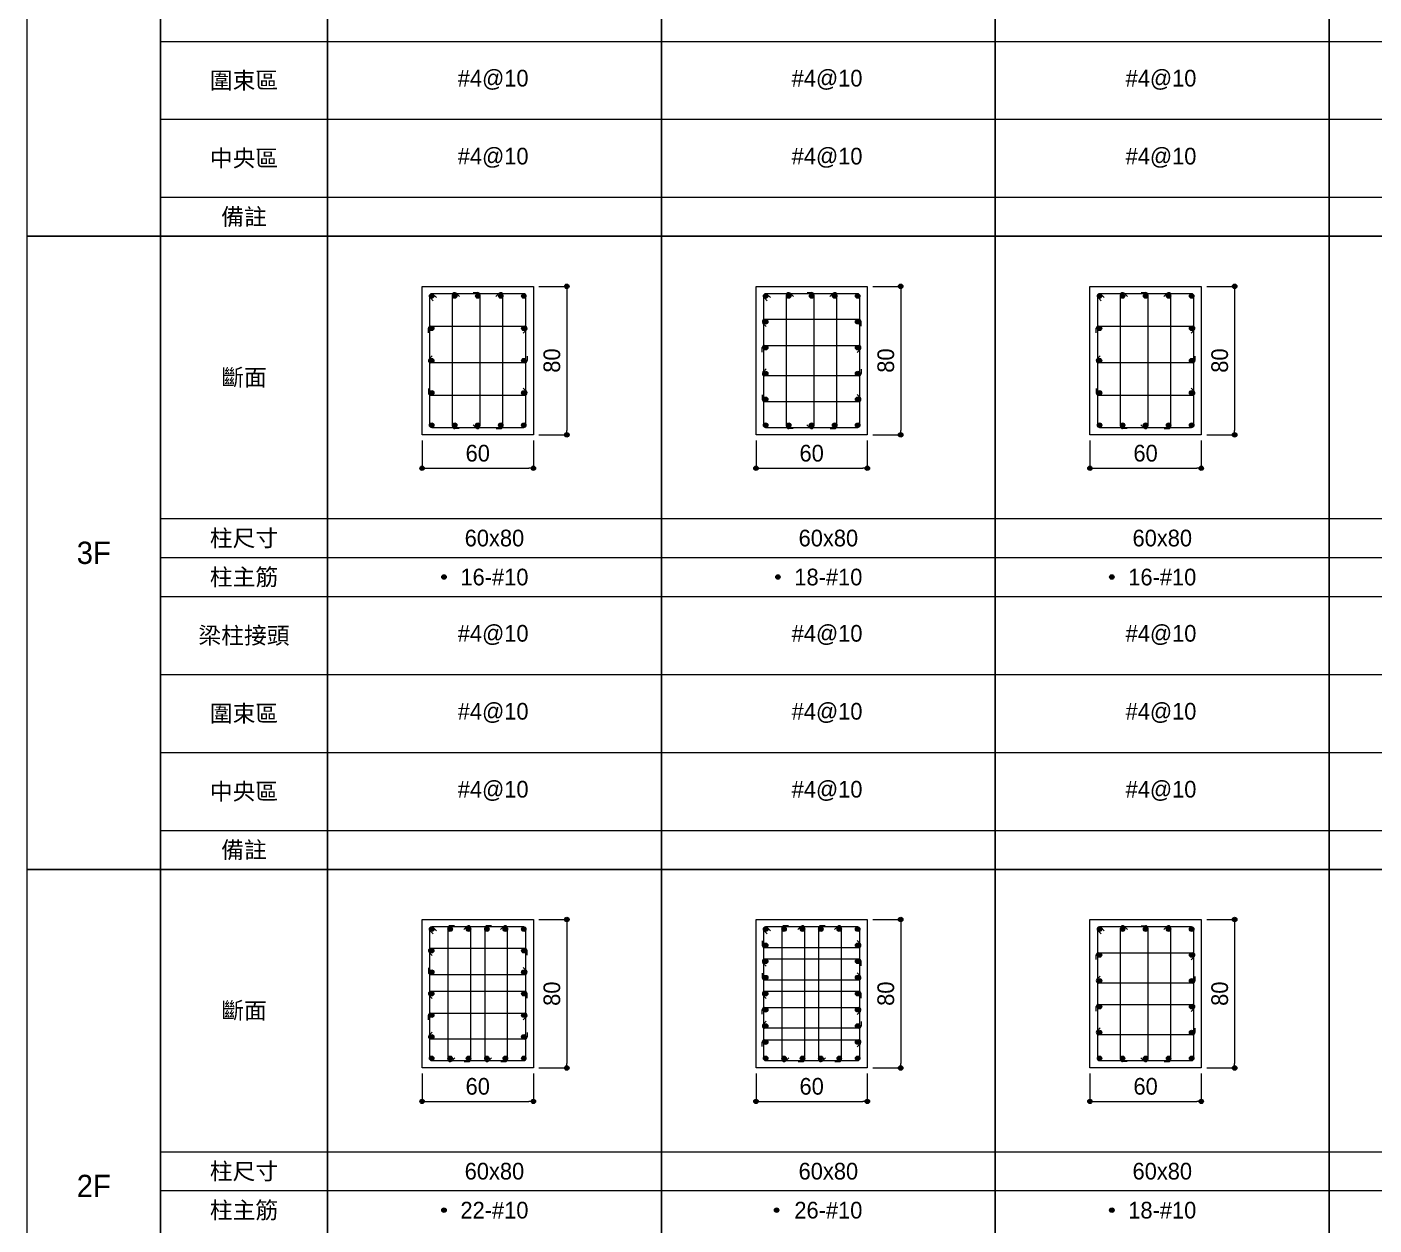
# Model space of a CAD drawing. Header units: millimetres. Extents: x 0 to 4841, y 0 to 7079.
# Drawn here: x 0 to 2421, y 2772 to 4924 of the extents above; entities that cross this region are included whole.
import ezdxf
from ezdxf.enums import TextEntityAlignment as Align

# ---------------------------------------------------------------- set-up
doc = ezdxf.new("R2010")
doc.units = ezdxf.units.MM
for name, color, linetype, lineweight in [('26', 1, 'Continuous', 15), ('27', 3, 'Continuous', 15), ('DIM', 7, 'Continuous', 15), ('FL', 4, 'Continuous', 0), ('MAIN', 2, 'Continuous', 15), ('MAINBAR', 2, 'Continuous', 0), ('SECTTXT', 2, 'Continuous', 0), ('STIRRUP', 2, 'Continuous', 15), ('TEXT', 2, 'Continuous', 0), ('TIES', 3, 'Continuous', 0)]:
    doc.layers.add(name, color=color, linetype=linetype, lineweight=lineweight)
doc.styles.add('斷面標註30', font='', dxfattribs={"height": 30})
doc.styles.add('樓層符號', font='', dxfattribs={"height": 40})
doc.styles.add('項目欄', font='', dxfattribs={"height": 30})
doc.styles.get('斷面標註30').set_extended_font_data('新細明體')
doc.styles.get('樓層符號').set_extended_font_data('新細明體')
doc.styles.get('項目欄').set_extended_font_data('新細明體')

# ---------------------------------------------------------------- blocks, each defined once
blk = doc.blocks.new('VDDIM_CIRCLE')
h = blk.add_hatch(color=256)
edge = h.paths.add_edge_path()
edge.add_arc((0, 0), 0.5, 0, 180)
edge.add_arc((0, 0), 0.5, 180, 360)
h = blk.add_hatch(color=256)
edge = h.paths.add_edge_path()
edge.add_arc((0, 0), 0.5, 0, 180)
edge.add_arc((0, 0), 0.5, 180, 360)
blk.add_line((-0.5, 0), (-1, 0))
blk.add_line((-0.5, 0), (-1, 0))
blk.add_circle((0, 0), 0.5)
blk.add_circle((0, 0), 0.5)

msp = doc.modelspace()

# ---------------------------------------------------------------- hatches: boundary and pattern name
at = {"layer": 'MAIN'}
h = msp.add_hatch(color=256, dxfattribs=at)
edge = h.paths.add_edge_path()
edge.add_arc((727.3, 4440.7), 4, 0, 180)
edge.add_arc((727.3, 4440.7), 4, 180, 360)
h = msp.add_hatch(color=256, dxfattribs=at)
edge = h.paths.add_edge_path()
edge.add_arc((768.7, 4440.7), 4, 0, 180)
edge.add_arc((768.7, 4440.7), 4, 180, 360)
h = msp.add_hatch(color=256, dxfattribs=at)
edge = h.paths.add_edge_path()
edge.add_arc((810, 4440.7), 4, 0, 180)
edge.add_arc((810, 4440.7), 4, 180, 360)
h = msp.add_hatch(color=256, dxfattribs=at)
edge = h.paths.add_edge_path()
edge.add_arc((851.3, 4440.7), 4, 0, 180)
edge.add_arc((851.3, 4440.7), 4, 180, 360)
h = msp.add_hatch(color=256, dxfattribs=at)
edge = h.paths.add_edge_path()
edge.add_arc((892.7, 4440.7), 4, 0, 180)
edge.add_arc((892.7, 4440.7), 4, 180, 360)
h = msp.add_hatch(color=256, dxfattribs=at)
edge = h.paths.add_edge_path()
edge.add_arc((1327.3, 4440.7), 4, 0, 180)
edge.add_arc((1327.3, 4440.7), 4, 180, 360)
h = msp.add_hatch(color=256, dxfattribs=at)
edge = h.paths.add_edge_path()
edge.add_arc((1368.7, 4440.7), 4, 0, 180)
edge.add_arc((1368.7, 4440.7), 4, 180, 360)
h = msp.add_hatch(color=256, dxfattribs=at)
edge = h.paths.add_edge_path()
edge.add_arc((1410, 4440.7), 4, 0, 180)
edge.add_arc((1410, 4440.7), 4, 180, 360)
h = msp.add_hatch(color=256, dxfattribs=at)
edge = h.paths.add_edge_path()
edge.add_arc((1451.3, 4440.7), 4, 0, 180)
edge.add_arc((1451.3, 4440.7), 4, 180, 360)
h = msp.add_hatch(color=256, dxfattribs=at)
edge = h.paths.add_edge_path()
edge.add_arc((1492.7, 4440.7), 4, 0, 180)
edge.add_arc((1492.7, 4440.7), 4, 180, 360)
h = msp.add_hatch(color=256, dxfattribs=at)
edge = h.paths.add_edge_path()
edge.add_arc((1927.3, 4440.7), 4, 0, 180)
edge.add_arc((1927.3, 4440.7), 4, 180, 360)
h = msp.add_hatch(color=256, dxfattribs=at)
edge = h.paths.add_edge_path()
edge.add_arc((1968.7, 4440.7), 4, 0, 180)
edge.add_arc((1968.7, 4440.7), 4, 180, 360)
h = msp.add_hatch(color=256, dxfattribs=at)
edge = h.paths.add_edge_path()
edge.add_arc((2010, 4440.7), 4, 0, 180)
edge.add_arc((2010, 4440.7), 4, 180, 360)
h = msp.add_hatch(color=256, dxfattribs=at)
edge = h.paths.add_edge_path()
edge.add_arc((2051.3, 4440.7), 4, 0, 180)
edge.add_arc((2051.3, 4440.7), 4, 180, 360)
h = msp.add_hatch(color=256, dxfattribs=at)
edge = h.paths.add_edge_path()
edge.add_arc((2092.7, 4440.7), 4, 0, 180)
edge.add_arc((2092.7, 4440.7), 4, 180, 360)
h = msp.add_hatch(color=256, dxfattribs=at)
edge = h.paths.add_edge_path()
edge.add_arc((727.3, 4382.7), 4, 0, 180)
edge.add_arc((727.3, 4382.7), 4, 180, 360)
h = msp.add_hatch(color=256, dxfattribs=at)
edge = h.paths.add_edge_path()
edge.add_arc((892.7, 4382.7), 4, 0, 180)
edge.add_arc((892.7, 4382.7), 4, 180, 360)
h = msp.add_hatch(color=256, dxfattribs=at)
edge = h.paths.add_edge_path()
edge.add_arc((1327.3, 4394.3), 4, 0, 180)
edge.add_arc((1327.3, 4394.3), 4, 180, 360)
h = msp.add_hatch(color=256, dxfattribs=at)
edge = h.paths.add_edge_path()
edge.add_arc((1492.7, 4394.3), 4, 0, 180)
edge.add_arc((1492.7, 4394.3), 4, 180, 360)
h = msp.add_hatch(color=256, dxfattribs=at)
edge = h.paths.add_edge_path()
edge.add_arc((1927.3, 4382.7), 4, 0, 180)
edge.add_arc((1927.3, 4382.7), 4, 180, 360)
h = msp.add_hatch(color=256, dxfattribs=at)
edge = h.paths.add_edge_path()
edge.add_arc((2092.7, 4382.7), 4, 0, 180)
edge.add_arc((2092.7, 4382.7), 4, 180, 360)
h = msp.add_hatch(color=256, dxfattribs=at)
edge = h.paths.add_edge_path()
edge.add_arc((1327.3, 4347.9), 4, 0, 180)
edge.add_arc((1327.3, 4347.9), 4, 180, 360)
h = msp.add_hatch(color=256, dxfattribs=at)
edge = h.paths.add_edge_path()
edge.add_arc((1492.7, 4347.9), 4, 0, 180)
edge.add_arc((1492.7, 4347.9), 4, 180, 360)
h = msp.add_hatch(color=256, dxfattribs=at)
edge = h.paths.add_edge_path()
edge.add_arc((727.3, 4324.7), 4, 0, 180)
edge.add_arc((727.3, 4324.7), 4, 180, 360)
h = msp.add_hatch(color=256, dxfattribs=at)
edge = h.paths.add_edge_path()
edge.add_arc((892.7, 4324.7), 4, 0, 180)
edge.add_arc((892.7, 4324.7), 4, 180, 360)
h = msp.add_hatch(color=256, dxfattribs=at)
edge = h.paths.add_edge_path()
edge.add_arc((1927.3, 4324.7), 4, 0, 180)
edge.add_arc((1927.3, 4324.7), 4, 180, 360)
h = msp.add_hatch(color=256, dxfattribs=at)
edge = h.paths.add_edge_path()
edge.add_arc((2092.7, 4324.7), 4, 0, 180)
edge.add_arc((2092.7, 4324.7), 4, 180, 360)
h = msp.add_hatch(color=256, dxfattribs=at)
edge = h.paths.add_edge_path()
edge.add_arc((1327.3, 4301.5), 4, 0, 180)
edge.add_arc((1327.3, 4301.5), 4, 180, 360)
h = msp.add_hatch(color=256, dxfattribs=at)
edge = h.paths.add_edge_path()
edge.add_arc((1492.7, 4301.5), 4, 0, 180)
edge.add_arc((1492.7, 4301.5), 4, 180, 360)
h = msp.add_hatch(color=256, dxfattribs=at)
edge = h.paths.add_edge_path()
edge.add_arc((727.3, 4266.7), 4, 0, 180)
edge.add_arc((727.3, 4266.7), 4, 180, 360)
h = msp.add_hatch(color=256, dxfattribs=at)
edge = h.paths.add_edge_path()
edge.add_arc((892.7, 4266.7), 4, 0, 180)
edge.add_arc((892.7, 4266.7), 4, 180, 360)
h = msp.add_hatch(color=256, dxfattribs=at)
edge = h.paths.add_edge_path()
edge.add_arc((1927.3, 4266.7), 4, 0, 180)
edge.add_arc((1927.3, 4266.7), 4, 180, 360)
h = msp.add_hatch(color=256, dxfattribs=at)
edge = h.paths.add_edge_path()
edge.add_arc((2092.7, 4266.7), 4, 0, 180)
edge.add_arc((2092.7, 4266.7), 4, 180, 360)
h = msp.add_hatch(color=256, dxfattribs=at)
edge = h.paths.add_edge_path()
edge.add_arc((1327.3, 4255.1), 4, 0, 180)
edge.add_arc((1327.3, 4255.1), 4, 180, 360)
h = msp.add_hatch(color=256, dxfattribs=at)
edge = h.paths.add_edge_path()
edge.add_arc((1492.7, 4255.1), 4, 0, 180)
edge.add_arc((1492.7, 4255.1), 4, 180, 360)
h = msp.add_hatch(color=256, dxfattribs=at)
edge = h.paths.add_edge_path()
edge.add_arc((727.3, 4208.7), 4, 0, 180)
edge.add_arc((727.3, 4208.7), 4, 180, 360)
h = msp.add_hatch(color=256, dxfattribs=at)
edge = h.paths.add_edge_path()
edge.add_arc((768.7, 4208.7), 4, 0, 180)
edge.add_arc((768.7, 4208.7), 4, 180, 360)
h = msp.add_hatch(color=256, dxfattribs=at)
edge = h.paths.add_edge_path()
edge.add_arc((810, 4208.7), 4, 0, 180)
edge.add_arc((810, 4208.7), 4, 180, 360)
h = msp.add_hatch(color=256, dxfattribs=at)
edge = h.paths.add_edge_path()
edge.add_arc((851.3, 4208.7), 4, 0, 180)
edge.add_arc((851.3, 4208.7), 4, 180, 360)
h = msp.add_hatch(color=256, dxfattribs=at)
edge = h.paths.add_edge_path()
edge.add_arc((892.7, 4208.7), 4, 0, 180)
edge.add_arc((892.7, 4208.7), 4, 180, 360)
h = msp.add_hatch(color=256, dxfattribs=at)
edge = h.paths.add_edge_path()
edge.add_arc((1327.3, 4208.7), 4, 0, 180)
edge.add_arc((1327.3, 4208.7), 4, 180, 360)
h = msp.add_hatch(color=256, dxfattribs=at)
edge = h.paths.add_edge_path()
edge.add_arc((1327.3, 4208.7), 4, 0, 180)
edge.add_arc((1327.3, 4208.7), 4, 180, 360)
h = msp.add_hatch(color=256, dxfattribs=at)
edge = h.paths.add_edge_path()
edge.add_arc((1368.7, 4208.7), 4, 0, 180)
edge.add_arc((1368.7, 4208.7), 4, 180, 360)
h = msp.add_hatch(color=256, dxfattribs=at)
edge = h.paths.add_edge_path()
edge.add_arc((1368.7, 4208.7), 4, 0, 180)
edge.add_arc((1368.7, 4208.7), 4, 180, 360)
h = msp.add_hatch(color=256, dxfattribs=at)
edge = h.paths.add_edge_path()
edge.add_arc((1410, 4208.7), 4, 0, 180)
edge.add_arc((1410, 4208.7), 4, 180, 360)
h = msp.add_hatch(color=256, dxfattribs=at)
edge = h.paths.add_edge_path()
edge.add_arc((1410, 4208.7), 4, 0, 180)
edge.add_arc((1410, 4208.7), 4, 180, 360)
h = msp.add_hatch(color=256, dxfattribs=at)
edge = h.paths.add_edge_path()
edge.add_arc((1451.3, 4208.7), 4, 0, 180)
edge.add_arc((1451.3, 4208.7), 4, 180, 360)
h = msp.add_hatch(color=256, dxfattribs=at)
edge = h.paths.add_edge_path()
edge.add_arc((1451.3, 4208.7), 4, 0, 180)
edge.add_arc((1451.3, 4208.7), 4, 180, 360)
h = msp.add_hatch(color=256, dxfattribs=at)
edge = h.paths.add_edge_path()
edge.add_arc((1492.7, 4208.7), 4, 0, 180)
edge.add_arc((1492.7, 4208.7), 4, 180, 360)
h = msp.add_hatch(color=256, dxfattribs=at)
edge = h.paths.add_edge_path()
edge.add_arc((1492.7, 4208.7), 4, 0, 180)
edge.add_arc((1492.7, 4208.7), 4, 180, 360)
h = msp.add_hatch(color=256, dxfattribs=at)
edge = h.paths.add_edge_path()
edge.add_arc((1927.3, 4208.7), 4, 0, 180)
edge.add_arc((1927.3, 4208.7), 4, 180, 360)
h = msp.add_hatch(color=256, dxfattribs=at)
edge = h.paths.add_edge_path()
edge.add_arc((1968.7, 4208.7), 4, 0, 180)
edge.add_arc((1968.7, 4208.7), 4, 180, 360)
h = msp.add_hatch(color=256, dxfattribs=at)
edge = h.paths.add_edge_path()
edge.add_arc((2010, 4208.7), 4, 0, 180)
edge.add_arc((2010, 4208.7), 4, 180, 360)
h = msp.add_hatch(color=256, dxfattribs=at)
edge = h.paths.add_edge_path()
edge.add_arc((2051.3, 4208.7), 4, 0, 180)
edge.add_arc((2051.3, 4208.7), 4, 180, 360)
h = msp.add_hatch(color=256, dxfattribs=at)
edge = h.paths.add_edge_path()
edge.add_arc((2092.7, 4208.7), 4, 0, 180)
edge.add_arc((2092.7, 4208.7), 4, 180, 360)
h = msp.add_hatch(color=256, dxfattribs=at)
edge = h.paths.add_edge_path()
edge.add_arc((749.4, 3936), 4, 0, 180)
edge.add_arc((749.4, 3936), 4, 180, 360)
h = msp.add_hatch(color=256, dxfattribs=at)
edge = h.paths.add_edge_path()
edge.add_arc((1349.4, 3936), 4, 0, 180)
edge.add_arc((1349.4, 3936), 4, 180, 360)
h = msp.add_hatch(color=256, dxfattribs=at)
edge = h.paths.add_edge_path()
edge.add_arc((1949.4, 3936), 4, 0, 180)
edge.add_arc((1949.4, 3936), 4, 180, 360)
h = msp.add_hatch(color=256, dxfattribs=at)
edge = h.paths.add_edge_path()
edge.add_arc((727.3, 3303.7), 4, 0, 180)
edge.add_arc((727.3, 3303.7), 4, 180, 360)
h = msp.add_hatch(color=256, dxfattribs=at)
edge = h.paths.add_edge_path()
edge.add_arc((760.4, 3303.7), 4, 0, 180)
edge.add_arc((760.4, 3303.7), 4, 180, 360)
h = msp.add_hatch(color=256, dxfattribs=at)
edge = h.paths.add_edge_path()
edge.add_arc((793.5, 3303.7), 4, 0, 180)
edge.add_arc((793.5, 3303.7), 4, 180, 360)
h = msp.add_hatch(color=256, dxfattribs=at)
edge = h.paths.add_edge_path()
edge.add_arc((826.5, 3303.7), 4, 0, 180)
edge.add_arc((826.5, 3303.7), 4, 180, 360)
h = msp.add_hatch(color=256, dxfattribs=at)
edge = h.paths.add_edge_path()
edge.add_arc((859.6, 3303.7), 4, 0, 180)
edge.add_arc((859.6, 3303.7), 4, 180, 360)
h = msp.add_hatch(color=256, dxfattribs=at)
edge = h.paths.add_edge_path()
edge.add_arc((892.7, 3303.7), 4, 0, 180)
edge.add_arc((892.7, 3303.7), 4, 180, 360)
h = msp.add_hatch(color=256, dxfattribs=at)
edge = h.paths.add_edge_path()
edge.add_arc((1327.3, 3303.7), 4, 0, 180)
edge.add_arc((1327.3, 3303.7), 4, 180, 360)
h = msp.add_hatch(color=256, dxfattribs=at)
edge = h.paths.add_edge_path()
edge.add_arc((1360.4, 3303.7), 4, 0, 180)
edge.add_arc((1360.4, 3303.7), 4, 180, 360)
h = msp.add_hatch(color=256, dxfattribs=at)
edge = h.paths.add_edge_path()
edge.add_arc((1393.5, 3303.7), 4, 0, 180)
edge.add_arc((1393.5, 3303.7), 4, 180, 360)
h = msp.add_hatch(color=256, dxfattribs=at)
edge = h.paths.add_edge_path()
edge.add_arc((1426.5, 3303.7), 4, 0, 180)
edge.add_arc((1426.5, 3303.7), 4, 180, 360)
h = msp.add_hatch(color=256, dxfattribs=at)
edge = h.paths.add_edge_path()
edge.add_arc((1459.6, 3303.7), 4, 0, 180)
edge.add_arc((1459.6, 3303.7), 4, 180, 360)
h = msp.add_hatch(color=256, dxfattribs=at)
edge = h.paths.add_edge_path()
edge.add_arc((1492.7, 3303.7), 4, 0, 180)
edge.add_arc((1492.7, 3303.7), 4, 180, 360)
h = msp.add_hatch(color=256, dxfattribs=at)
edge = h.paths.add_edge_path()
edge.add_arc((1927.3, 3303.7), 4, 0, 180)
edge.add_arc((1927.3, 3303.7), 4, 180, 360)
h = msp.add_hatch(color=256, dxfattribs=at)
edge = h.paths.add_edge_path()
edge.add_arc((1968.7, 3303.7), 4, 0, 180)
edge.add_arc((1968.7, 3303.7), 4, 180, 360)
h = msp.add_hatch(color=256, dxfattribs=at)
edge = h.paths.add_edge_path()
edge.add_arc((2010, 3303.7), 4, 0, 180)
edge.add_arc((2010, 3303.7), 4, 180, 360)
h = msp.add_hatch(color=256, dxfattribs=at)
edge = h.paths.add_edge_path()
edge.add_arc((2051.3, 3303.7), 4, 0, 180)
edge.add_arc((2051.3, 3303.7), 4, 180, 360)
h = msp.add_hatch(color=256, dxfattribs=at)
edge = h.paths.add_edge_path()
edge.add_arc((2092.7, 3303.7), 4, 0, 180)
edge.add_arc((2092.7, 3303.7), 4, 180, 360)
h = msp.add_hatch(color=256, dxfattribs=at)
edge = h.paths.add_edge_path()
edge.add_arc((727.3, 3265), 4, 0, 180)
edge.add_arc((727.3, 3265), 4, 180, 360)
h = msp.add_hatch(color=256, dxfattribs=at)
edge = h.paths.add_edge_path()
edge.add_arc((892.7, 3265), 4, 0, 180)
edge.add_arc((892.7, 3265), 4, 180, 360)
h = msp.add_hatch(color=256, dxfattribs=at)
edge = h.paths.add_edge_path()
edge.add_arc((1327.3, 3274.7), 4, 0, 180)
edge.add_arc((1327.3, 3274.7), 4, 180, 360)
h = msp.add_hatch(color=256, dxfattribs=at)
edge = h.paths.add_edge_path()
edge.add_arc((1492.7, 3274.7), 4, 0, 180)
edge.add_arc((1492.7, 3274.7), 4, 180, 360)
h = msp.add_hatch(color=256, dxfattribs=at)
edge = h.paths.add_edge_path()
edge.add_arc((1327.3, 3245.7), 4, 0, 180)
edge.add_arc((1327.3, 3245.7), 4, 180, 360)
h = msp.add_hatch(color=256, dxfattribs=at)
edge = h.paths.add_edge_path()
edge.add_arc((1492.7, 3245.7), 4, 0, 180)
edge.add_arc((1492.7, 3245.7), 4, 180, 360)
h = msp.add_hatch(color=256, dxfattribs=at)
edge = h.paths.add_edge_path()
edge.add_arc((1927.3, 3257.3), 4, 0, 180)
edge.add_arc((1927.3, 3257.3), 4, 180, 360)
h = msp.add_hatch(color=256, dxfattribs=at)
edge = h.paths.add_edge_path()
edge.add_arc((2092.7, 3257.3), 4, 0, 180)
edge.add_arc((2092.7, 3257.3), 4, 180, 360)
h = msp.add_hatch(color=256, dxfattribs=at)
edge = h.paths.add_edge_path()
edge.add_arc((727.3, 3226.3), 4, 0, 180)
edge.add_arc((727.3, 3226.3), 4, 180, 360)
h = msp.add_hatch(color=256, dxfattribs=at)
edge = h.paths.add_edge_path()
edge.add_arc((892.7, 3226.3), 4, 0, 180)
edge.add_arc((892.7, 3226.3), 4, 180, 360)
h = msp.add_hatch(color=256, dxfattribs=at)
edge = h.paths.add_edge_path()
edge.add_arc((1327.3, 3216.7), 4, 0, 180)
edge.add_arc((1327.3, 3216.7), 4, 180, 360)
h = msp.add_hatch(color=256, dxfattribs=at)
edge = h.paths.add_edge_path()
edge.add_arc((1492.7, 3216.7), 4, 0, 180)
edge.add_arc((1492.7, 3216.7), 4, 180, 360)
h = msp.add_hatch(color=256, dxfattribs=at)
edge = h.paths.add_edge_path()
edge.add_arc((1927.3, 3210.9), 4, 0, 180)
edge.add_arc((1927.3, 3210.9), 4, 180, 360)
h = msp.add_hatch(color=256, dxfattribs=at)
edge = h.paths.add_edge_path()
edge.add_arc((2092.7, 3210.9), 4, 0, 180)
edge.add_arc((2092.7, 3210.9), 4, 180, 360)
h = msp.add_hatch(color=256, dxfattribs=at)
edge = h.paths.add_edge_path()
edge.add_arc((727.3, 3187.7), 4, 0, 180)
edge.add_arc((727.3, 3187.7), 4, 180, 360)
h = msp.add_hatch(color=256, dxfattribs=at)
edge = h.paths.add_edge_path()
edge.add_arc((892.7, 3187.7), 4, 0, 180)
edge.add_arc((892.7, 3187.7), 4, 180, 360)
h = msp.add_hatch(color=256, dxfattribs=at)
edge = h.paths.add_edge_path()
edge.add_arc((1327.3, 3187.7), 4, 0, 180)
edge.add_arc((1327.3, 3187.7), 4, 180, 360)
h = msp.add_hatch(color=256, dxfattribs=at)
edge = h.paths.add_edge_path()
edge.add_arc((1492.7, 3187.7), 4, 0, 180)
edge.add_arc((1492.7, 3187.7), 4, 180, 360)
h = msp.add_hatch(color=256, dxfattribs=at)
edge = h.paths.add_edge_path()
edge.add_arc((727.3, 3149), 4, 0, 180)
edge.add_arc((727.3, 3149), 4, 180, 360)
h = msp.add_hatch(color=256, dxfattribs=at)
edge = h.paths.add_edge_path()
edge.add_arc((892.7, 3149), 4, 0, 180)
edge.add_arc((892.7, 3149), 4, 180, 360)
h = msp.add_hatch(color=256, dxfattribs=at)
edge = h.paths.add_edge_path()
edge.add_arc((1327.3, 3158.7), 4, 0, 180)
edge.add_arc((1327.3, 3158.7), 4, 180, 360)
h = msp.add_hatch(color=256, dxfattribs=at)
edge = h.paths.add_edge_path()
edge.add_arc((1492.7, 3158.7), 4, 0, 180)
edge.add_arc((1492.7, 3158.7), 4, 180, 360)
h = msp.add_hatch(color=256, dxfattribs=at)
edge = h.paths.add_edge_path()
edge.add_arc((1927.3, 3164.5), 4, 0, 180)
edge.add_arc((1927.3, 3164.5), 4, 180, 360)
h = msp.add_hatch(color=256, dxfattribs=at)
edge = h.paths.add_edge_path()
edge.add_arc((2092.7, 3164.5), 4, 0, 180)
edge.add_arc((2092.7, 3164.5), 4, 180, 360)
h = msp.add_hatch(color=256, dxfattribs=at)
edge = h.paths.add_edge_path()
edge.add_arc((1327.3, 3129.7), 4, 0, 180)
edge.add_arc((1327.3, 3129.7), 4, 180, 360)
h = msp.add_hatch(color=256, dxfattribs=at)
edge = h.paths.add_edge_path()
edge.add_arc((1492.7, 3129.7), 4, 0, 180)
edge.add_arc((1492.7, 3129.7), 4, 180, 360)
h = msp.add_hatch(color=256, dxfattribs=at)
edge = h.paths.add_edge_path()
edge.add_arc((727.3, 3110.3), 4, 0, 180)
edge.add_arc((727.3, 3110.3), 4, 180, 360)
h = msp.add_hatch(color=256, dxfattribs=at)
edge = h.paths.add_edge_path()
edge.add_arc((892.7, 3110.3), 4, 0, 180)
edge.add_arc((892.7, 3110.3), 4, 180, 360)
h = msp.add_hatch(color=256, dxfattribs=at)
edge = h.paths.add_edge_path()
edge.add_arc((1327.3, 3100.7), 4, 0, 180)
edge.add_arc((1327.3, 3100.7), 4, 180, 360)
h = msp.add_hatch(color=256, dxfattribs=at)
edge = h.paths.add_edge_path()
edge.add_arc((1492.7, 3100.7), 4, 0, 180)
edge.add_arc((1492.7, 3100.7), 4, 180, 360)
h = msp.add_hatch(color=256, dxfattribs=at)
edge = h.paths.add_edge_path()
edge.add_arc((1927.3, 3118.1), 4, 0, 180)
edge.add_arc((1927.3, 3118.1), 4, 180, 360)
h = msp.add_hatch(color=256, dxfattribs=at)
edge = h.paths.add_edge_path()
edge.add_arc((2092.7, 3118.1), 4, 0, 180)
edge.add_arc((2092.7, 3118.1), 4, 180, 360)
h = msp.add_hatch(color=256, dxfattribs=at)
edge = h.paths.add_edge_path()
edge.add_arc((727.3, 3071.7), 4, 0, 180)
edge.add_arc((727.3, 3071.7), 4, 180, 360)
h = msp.add_hatch(color=256, dxfattribs=at)
edge = h.paths.add_edge_path()
edge.add_arc((760.4, 3071.7), 4, 0, 180)
edge.add_arc((760.4, 3071.7), 4, 180, 360)
h = msp.add_hatch(color=256, dxfattribs=at)
edge = h.paths.add_edge_path()
edge.add_arc((793.5, 3071.7), 4, 0, 180)
edge.add_arc((793.5, 3071.7), 4, 180, 360)
h = msp.add_hatch(color=256, dxfattribs=at)
edge = h.paths.add_edge_path()
edge.add_arc((826.5, 3071.7), 4, 0, 180)
edge.add_arc((826.5, 3071.7), 4, 180, 360)
h = msp.add_hatch(color=256, dxfattribs=at)
edge = h.paths.add_edge_path()
edge.add_arc((859.6, 3071.7), 4, 0, 180)
edge.add_arc((859.6, 3071.7), 4, 180, 360)
h = msp.add_hatch(color=256, dxfattribs=at)
edge = h.paths.add_edge_path()
edge.add_arc((892.7, 3071.7), 4, 0, 180)
edge.add_arc((892.7, 3071.7), 4, 180, 360)
h = msp.add_hatch(color=256, dxfattribs=at)
edge = h.paths.add_edge_path()
edge.add_arc((1327.3, 3071.7), 4, 0, 180)
edge.add_arc((1327.3, 3071.7), 4, 180, 360)
h = msp.add_hatch(color=256, dxfattribs=at)
edge = h.paths.add_edge_path()
edge.add_arc((1360.4, 3071.7), 4, 0, 180)
edge.add_arc((1360.4, 3071.7), 4, 180, 360)
h = msp.add_hatch(color=256, dxfattribs=at)
edge = h.paths.add_edge_path()
edge.add_arc((1393.5, 3071.7), 4, 0, 180)
edge.add_arc((1393.5, 3071.7), 4, 180, 360)
h = msp.add_hatch(color=256, dxfattribs=at)
edge = h.paths.add_edge_path()
edge.add_arc((1426.5, 3071.7), 4, 0, 180)
edge.add_arc((1426.5, 3071.7), 4, 180, 360)
h = msp.add_hatch(color=256, dxfattribs=at)
edge = h.paths.add_edge_path()
edge.add_arc((1459.6, 3071.7), 4, 0, 180)
edge.add_arc((1459.6, 3071.7), 4, 180, 360)
h = msp.add_hatch(color=256, dxfattribs=at)
edge = h.paths.add_edge_path()
edge.add_arc((1492.7, 3071.7), 4, 0, 180)
edge.add_arc((1492.7, 3071.7), 4, 180, 360)
h = msp.add_hatch(color=256, dxfattribs=at)
edge = h.paths.add_edge_path()
edge.add_arc((1927.3, 3071.7), 4, 0, 180)
edge.add_arc((1927.3, 3071.7), 4, 180, 360)
h = msp.add_hatch(color=256, dxfattribs=at)
edge = h.paths.add_edge_path()
edge.add_arc((1968.7, 3071.7), 4, 0, 180)
edge.add_arc((1968.7, 3071.7), 4, 180, 360)
h = msp.add_hatch(color=256, dxfattribs=at)
edge = h.paths.add_edge_path()
edge.add_arc((2010, 3071.7), 4, 0, 180)
edge.add_arc((2010, 3071.7), 4, 180, 360)
h = msp.add_hatch(color=256, dxfattribs=at)
edge = h.paths.add_edge_path()
edge.add_arc((2051.3, 3071.7), 4, 0, 180)
edge.add_arc((2051.3, 3071.7), 4, 180, 360)
h = msp.add_hatch(color=256, dxfattribs=at)
edge = h.paths.add_edge_path()
edge.add_arc((2092.7, 3071.7), 4, 0, 180)
edge.add_arc((2092.7, 3071.7), 4, 180, 360)
h = msp.add_hatch(color=256, dxfattribs=at)
edge = h.paths.add_edge_path()
edge.add_arc((749.4, 2799), 4, 0, 180)
edge.add_arc((749.4, 2799), 4, 180, 360)
h = msp.add_hatch(color=256, dxfattribs=at)
edge = h.paths.add_edge_path()
edge.add_arc((1347, 2799), 4, 0, 180)
edge.add_arc((1347, 2799), 4, 180, 360)
h = msp.add_hatch(color=256, dxfattribs=at)
edge = h.paths.add_edge_path()
edge.add_arc((1949.4, 2799), 4, 0, 180)
edge.add_arc((1949.4, 2799), 4, 180, 360)

# ---------------------------------------------------------------- linework, layer by layer
at = {"layer": '26'}
for p, q in [((0, 5685), (0, 4548)), ((240, 4548), (240, 5685)), ((240, 5685), (240, 4548)), ((540, 4548), (540, 5685)), ((540, 5685), (540, 4548)), ((1140, 5685), (1140, 4548)), ((1140, 4548), (1140, 5685)), ((1740, 5685), (1740, 4548)), ((1740, 4548), (1740, 5685)), ((2340, 4548), (2340, 5685)), ((2340, 5685), (2340, 4548)), ((240, 4898), (540, 4898)), ((540, 4898), (1140, 4898)), ((1140, 4898), (1740, 4898)), ((1740, 4898), (2340, 4898)), ((2340, 4898), (2940, 4898)), ((240, 4758), (540, 4758)), ((540, 4758), (1140, 4758)), ((1140, 4758), (1740, 4758)), ((1740, 4758), (2340, 4758)), ((2340, 4758), (2940, 4758)), ((240, 4618), (540, 4618)), ((540, 4618), (1140, 4618)), ((1140, 4618), (1740, 4618)), ((1740, 4618), (2340, 4618)), ((2340, 4618), (2940, 4618)), ((240, 4548), (0, 4548)), ((0, 4548), (0, 3411)), ((0, 4548), (240, 4548)), ((540, 4548), (240, 4548)), ((240, 4548), (240, 3411)), ((240, 3411), (240, 4548)), ((240, 4548), (540, 4548)), ((1140, 4548), (540, 4548)), ((540, 4548), (540, 3411)), ((540, 3411), (540, 4548)), ((540, 4548), (1140, 4548)), ((1140, 3411), (1140, 4548)), ((1740, 4548), (1140, 4548)), ((1140, 4548), (1140, 3411)), ((1140, 4548), (1740, 4548)), ((1740, 4548), (2340, 4548)), ((2340, 4548), (1740, 4548)), ((1740, 4548), (1740, 3411)), ((1740, 3411), (1740, 4548)), ((2340, 3411), (2340, 4548)), ((2940, 4548), (2340, 4548)), ((2340, 4548), (2340, 3411)), ((2340, 4548), (2940, 4548)), ((240, 4041), (540, 4041)), ((540, 4041), (1140, 4041)), ((1140, 4041), (1740, 4041)), ((1740, 4041), (2340, 4041)), ((2340, 4041), (2940, 4041)), ((240, 3971), (540, 3971)), ((540, 3971), (1140, 3971)), ((1140, 3971), (1740, 3971)), ((1740, 3971), (2340, 3971)), ((2340, 3971), (2940, 3971)), ((240, 3901), (540, 3901)), ((540, 3901), (1140, 3901)), ((1140, 3901), (1740, 3901)), ((1740, 3901), (2340, 3901)), ((2340, 3901), (2940, 3901)), ((240, 3761), (540, 3761)), ((540, 3761), (1140, 3761)), ((1140, 3761), (1740, 3761)), ((1740, 3761), (2340, 3761)), ((2340, 3761), (2940, 3761)), ((240, 3621), (540, 3621)), ((540, 3621), (1140, 3621)), ((1140, 3621), (1740, 3621)), ((1740, 3621), (2340, 3621)), ((2340, 3621), (2940, 3621)), ((240, 3481), (540, 3481)), ((540, 3481), (1140, 3481)), ((1140, 3481), (1740, 3481)), ((1740, 3481), (2340, 3481)), ((2340, 3481), (2940, 3481)), ((0, 3411), (240, 3411)), ((0, 3411), (240, 3411)), ((240, 3411), (0, 3411)), ((0, 3411), (0, 2274)), ((240, 3411), (540, 3411)), ((240, 3411), (540, 3411)), ((240, 2274), (240, 3411)), ((540, 3411), (240, 3411)), ((240, 3411), (240, 2274)), ((540, 3411), (1140, 3411)), ((540, 3411), (1140, 3411)), ((1140, 3411), (540, 3411)), ((540, 3411), (540, 2274)), ((540, 2274), (540, 3411)), ((1140, 3411), (1740, 3411)), ((1140, 3411), (1740, 3411)), ((1740, 3411), (1140, 3411)), ((1140, 3411), (1140, 2274)), ((1140, 2274), (1140, 3411)), ((1740, 3411), (2340, 3411)), ((1740, 3411), (2340, 3411)), ((2340, 3411), (1740, 3411)), ((1740, 3411), (1740, 2274)), ((1740, 2274), (1740, 3411)), ((2340, 3411), (2940, 3411)), ((2340, 2274), (2340, 3411)), ((2340, 3411), (2940, 3411)), ((2940, 3411), (2340, 3411)), ((2340, 3411), (2340, 2274)), ((240, 2904), (540, 2904)), ((540, 2904), (1140, 2904)), ((1140, 2904), (1740, 2904)), ((1740, 2904), (2340, 2904)), ((2340, 2904), (2940, 2904)), ((240, 2834), (540, 2834)), ((540, 2834), (1140, 2834)), ((1140, 2834), (1740, 2834)), ((1740, 2834), (2340, 2834)), ((2340, 2834), (2940, 2834))]:
    msp.add_line(p, q, dxfattribs=at)
at = {"layer": '27'}
for p, q in [((710, 4191.3), (710, 4458)), ((710, 4458), (910, 4458)), ((910, 4458), (910, 4191.3)), ((1310, 4191.3), (1310, 4458)), ((1310, 4458), (1510, 4458)), ((1510, 4458), (1510, 4191.3)), ((1910, 4191.3), (1910, 4458)), ((1910, 4458), (2110, 4458)), ((2110, 4458), (2110, 4191.3)), ((910, 4191.3), (710, 4191.3)), ((1510, 4191.3), (1310, 4191.3)), ((2110, 4191.3), (1910, 4191.3)), ((710, 3054.3), (710, 3321)), ((710, 3321), (910, 3321)), ((910, 3321), (910, 3054.3)), ((1310, 3054.3), (1310, 3321)), ((1310, 3321), (1510, 3321)), ((1510, 3321), (1510, 3054.3)), ((1910, 3054.3), (1910, 3321)), ((1910, 3321), (2110, 3321)), ((2110, 3321), (2110, 3054.3)), ((910, 3054.3), (710, 3054.3)), ((1510, 3054.3), (1310, 3054.3)), ((2110, 3054.3), (1910, 3054.3))]:
    msp.add_line(p, q, dxfattribs=at)
at = {"layer": 'DIM'}
for p, q in [((920, 4458), (970, 4458)), ((1520, 4458), (1570, 4458)), ((2120, 4458), (2170, 4458)), ((970, 4450), (970, 4199.3)), ((1570, 4450), (1570, 4199.3)), ((2170, 4450), (2170, 4199.3)), ((920, 4191.3), (970, 4191.3)), ((1520, 4191.3), (1570, 4191.3)), ((2120, 4191.3), (2170, 4191.3)), ((710, 4181.3), (710, 4131.3)), ((910, 4181.3), (910, 4131.3)), ((1310, 4181.3), (1310, 4131.3)), ((1510, 4181.3), (1510, 4131.3)), ((1910, 4181.3), (1910, 4131.3)), ((2110, 4181.3), (2110, 4131.3)), ((718, 4131.3), (902, 4131.3)), ((1318, 4131.3), (1502, 4131.3)), ((1918, 4131.3), (2102, 4131.3)), ((920, 3321), (970, 3321)), ((1520, 3321), (1570, 3321)), ((2120, 3321), (2170, 3321)), ((970, 3313), (970, 3062.3)), ((1570, 3313), (1570, 3062.3)), ((2170, 3313), (2170, 3062.3)), ((920, 3054.3), (970, 3054.3)), ((1520, 3054.3), (1570, 3054.3)), ((2120, 3054.3), (2170, 3054.3)), ((710, 3044.3), (710, 2994.3)), ((910, 3044.3), (910, 2994.3)), ((1310, 3044.3), (1310, 2994.3)), ((1510, 3044.3), (1510, 2994.3)), ((1910, 3044.3), (1910, 2994.3)), ((2110, 3044.3), (2110, 2994.3)), ((718, 2994.3), (902, 2994.3)), ((1318, 2994.3), (1502, 2994.3)), ((1918, 2994.3), (2102, 2994.3))]:
    msp.add_line(p, q, dxfattribs=at)
at = {"layer": 'MAIN'}
for centre in [(727.3, 4440.7), (768.7, 4440.7), (810, 4440.7), (851.3, 4440.7), (892.7, 4440.7), (1327.3, 4440.7), (1368.7, 4440.7), (1410, 4440.7), (1451.3, 4440.7), (1492.7, 4440.7), (1927.3, 4440.7), (1968.7, 4440.7), (2010, 4440.7), (2051.3, 4440.7), (2092.7, 4440.7), (727.3, 4382.7), (892.7, 4382.7), (1327.3, 4394.3), (1492.7, 4394.3), (1927.3, 4382.7), (2092.7, 4382.7), (1327.3, 4347.9), (1492.7, 4347.9), (727.3, 4324.7), (892.7, 4324.7), (1927.3, 4324.7), (2092.7, 4324.7), (1327.3, 4301.5), (1492.7, 4301.5), (727.3, 4266.7), (892.7, 4266.7), (1927.3, 4266.7), (2092.7, 4266.7), (1327.3, 4255.1), (1492.7, 4255.1), (727.3, 4208.7), (768.7, 4208.7), (810, 4208.7), (851.3, 4208.7), (892.7, 4208.7), (1327.3, 4208.7), (1327.3, 4208.7), (1368.7, 4208.7), (1368.7, 4208.7), (1410, 4208.7), (1410, 4208.7), (1451.3, 4208.7), (1451.3, 4208.7), (1492.7, 4208.7), (1492.7, 4208.7), (1927.3, 4208.7), (1968.7, 4208.7), (2010, 4208.7), (2051.3, 4208.7), (2092.7, 4208.7), (749.4, 3936), (1349.4, 3936), (1949.4, 3936), (727.3, 3303.7), (760.4, 3303.7), (793.5, 3303.7), (826.5, 3303.7), (859.6, 3303.7), (892.7, 3303.7), (1327.3, 3303.7), (1360.4, 3303.7), (1393.5, 3303.7), (1426.5, 3303.7), (1459.6, 3303.7), (1492.7, 3303.7), (1927.3, 3303.7), (1968.7, 3303.7), (2010, 3303.7), (2051.3, 3303.7), (2092.7, 3303.7), (727.3, 3265), (892.7, 3265), (1327.3, 3274.7), (1492.7, 3274.7), (1327.3, 3245.7), (1492.7, 3245.7), (1927.3, 3257.3), (2092.7, 3257.3), (727.3, 3226.3), (892.7, 3226.3), (1327.3, 3216.7), (1492.7, 3216.7), (1927.3, 3210.9), (2092.7, 3210.9), (727.3, 3187.7), (892.7, 3187.7), (1327.3, 3187.7), (1492.7, 3187.7), (727.3, 3149), (892.7, 3149), (1327.3, 3158.7), (1492.7, 3158.7), (1927.3, 3164.5), (2092.7, 3164.5), (1327.3, 3129.7), (1492.7, 3129.7), (727.3, 3110.3), (892.7, 3110.3), (1327.3, 3100.7), (1492.7, 3100.7), (1927.3, 3118.1), (2092.7, 3118.1), (727.3, 3071.7), (760.4, 3071.7), (793.5, 3071.7), (826.5, 3071.7), (859.6, 3071.7), (892.7, 3071.7), (1327.3, 3071.7), (1360.4, 3071.7), (1393.5, 3071.7), (1426.5, 3071.7), (1459.6, 3071.7), (1492.7, 3071.7), (1927.3, 3071.7), (1968.7, 3071.7), (2010, 3071.7), (2051.3, 3071.7), (2092.7, 3071.7), (749.4, 2799), (1347, 2799), (1949.4, 2799)]:
    msp.add_circle(centre, 4, dxfattribs=at)
at = {"layer": 'STIRRUP', "linetype": 'Continuous'}
for p, q in [((723.3, 4440.7), (723.3, 4208.7)), ((724.5, 4437.8), (730.2, 4432.2)), ((892.7, 4444.7), (727.3, 4444.7)), ((735.8, 4437.8), (730.2, 4443.5)), ((764.7, 4206.7), (764.7, 4442.7)), ((771.5, 4445.5), (777.2, 4439.8)), ((802, 4446.7), (810, 4446.7)), ((814, 4442.7), (814, 4206.7)), ((848.5, 4445.5), (842.8, 4439.8)), ((855.3, 4206.7), (855.3, 4442.7)), ((896.7, 4208.7), (896.7, 4440.7)), ((1323.3, 4440.7), (1323.3, 4208.7)), ((1324.5, 4437.8), (1330.2, 4432.2)), ((1492.7, 4444.7), (1327.3, 4444.7)), ((1335.8, 4437.8), (1330.2, 4443.5)), ((1364.7, 4206.7), (1364.7, 4442.7)), ((1371.5, 4445.5), (1377.2, 4439.8)), ((1402, 4446.7), (1410, 4446.7)), ((1414, 4442.7), (1414, 4206.7)), ((1448.5, 4445.5), (1442.8, 4439.8)), ((1455.3, 4206.7), (1455.3, 4442.7)), ((1496.7, 4208.7), (1496.7, 4440.7)), ((1923.3, 4440.7), (1923.3, 4208.7)), ((1924.5, 4437.8), (1930.2, 4432.2)), ((2092.7, 4444.7), (1927.3, 4444.7)), ((1935.8, 4437.8), (1930.2, 4443.5)), ((1964.7, 4206.7), (1964.7, 4442.7)), ((1971.5, 4445.5), (1977.2, 4439.8)), ((2002, 4446.7), (2010, 4446.7)), ((2014, 4442.7), (2014, 4206.7)), ((2048.5, 4445.5), (2042.8, 4439.8)), ((2055.3, 4206.7), (2055.3, 4442.7)), ((2096.7, 4208.7), (2096.7, 4440.7)), ((721.3, 4374.7), (721.3, 4382.7)), ((725.3, 4386.7), (894.7, 4386.7)), ((1322.5, 4391.4), (1328.2, 4385.8)), ((1494.7, 4398.3), (1325.3, 4398.3)), ((1498.7, 4386.3), (1498.7, 4394.3)), ((1921.3, 4374.7), (1921.3, 4382.7)), ((1925.3, 4386.7), (2094.7, 4386.7)), ((897.5, 4379.8), (891.8, 4374.2)), ((2097.5, 4379.8), (2091.8, 4374.2)), ((722.5, 4327.5), (728.2, 4333.2)), ((1321.3, 4339.9), (1321.3, 4347.9)), ((1325.3, 4351.9), (1494.7, 4351.9)), ((1497.5, 4345), (1491.8, 4339.4)), ((1922.5, 4327.5), (1928.2, 4333.2)), ((894.7, 4320.7), (725.3, 4320.7)), ((898.7, 4332.7), (898.7, 4324.7)), ((1322.5, 4304.3), (1328.2, 4310)), ((1498.7, 4309.5), (1498.7, 4301.5)), ((2094.7, 4320.7), (1925.3, 4320.7)), ((2098.7, 4332.7), (2098.7, 4324.7)), ((1494.7, 4297.5), (1325.3, 4297.5)), ((721.3, 4274.7), (721.3, 4266.7)), ((725.3, 4262.7), (894.7, 4262.7)), ((897.5, 4269.5), (891.8, 4275.2)), ((1321.3, 4263.1), (1321.3, 4255.1)), ((1497.5, 4257.9), (1491.8, 4263.6)), ((1921.3, 4274.7), (1921.3, 4266.7)), ((1925.3, 4262.7), (2094.7, 4262.7)), ((2097.5, 4269.5), (2091.8, 4275.2)), ((1325.3, 4251.1), (1494.7, 4251.1)), ((727.3, 4204.7), (892.7, 4204.7)), ((776.7, 4202.7), (768.7, 4202.7)), ((807.2, 4203.8), (801.5, 4209.5)), ((843.3, 4202.7), (851.3, 4202.7)), ((1327.3, 4204.7), (1492.7, 4204.7)), ((1376.7, 4202.7), (1368.7, 4202.7)), ((1407.2, 4203.8), (1401.5, 4209.5)), ((1443.3, 4202.7), (1451.3, 4202.7)), ((1927.3, 4204.7), (2092.7, 4204.7)), ((1976.7, 4202.7), (1968.7, 4202.7)), ((2007.2, 4203.8), (2001.5, 4209.5)), ((2043.3, 4202.7), (2051.3, 4202.7)), ((723.3, 3303.7), (723.3, 3071.7)), ((724.5, 3300.8), (730.2, 3295.2)), ((892.7, 3307.7), (727.3, 3307.7)), ((735.8, 3300.8), (730.2, 3306.5)), ((756.4, 3305.7), (756.4, 3069.7)), ((768.4, 3309.7), (760.4, 3309.7)), ((790.6, 3308.5), (785, 3302.8)), ((797.5, 3069.7), (797.5, 3305.7)), ((822.5, 3305.7), (822.5, 3069.7)), ((834.5, 3309.7), (826.5, 3309.7)), ((856.8, 3308.5), (851.1, 3302.8)), ((863.6, 3069.7), (863.6, 3305.7)), ((896.7, 3071.7), (896.7, 3303.7)), ((1323.3, 3303.7), (1323.3, 3071.7)), ((1324.5, 3300.8), (1330.2, 3295.2)), ((1492.7, 3307.7), (1327.3, 3307.7)), ((1335.8, 3300.8), (1330.2, 3306.5)), ((1356.4, 3305.7), (1356.4, 3069.7)), ((1368.4, 3309.7), (1360.4, 3309.7)), ((1390.6, 3308.5), (1385, 3302.8)), ((1397.5, 3069.7), (1397.5, 3305.7)), ((1422.5, 3305.7), (1422.5, 3069.7)), ((1434.5, 3309.7), (1426.5, 3309.7)), ((1456.8, 3308.5), (1451.1, 3302.8)), ((1463.6, 3069.7), (1463.6, 3305.7)), ((1496.7, 3071.7), (1496.7, 3303.7)), ((1923.3, 3303.7), (1923.3, 3071.7)), ((1924.5, 3300.8), (1930.2, 3295.2)), ((2092.7, 3307.7), (1927.3, 3307.7)), ((1935.8, 3300.8), (1930.2, 3306.5)), ((1964.7, 3069.7), (1964.7, 3305.7)), ((1971.5, 3308.5), (1977.2, 3302.8)), ((2002, 3309.7), (2010, 3309.7)), ((2014, 3305.7), (2014, 3069.7)), ((2048.5, 3308.5), (2042.8, 3302.8)), ((2055.3, 3069.7), (2055.3, 3305.7)), ((2096.7, 3071.7), (2096.7, 3303.7)), ((894.7, 3269), (725.3, 3269)), ((1321.3, 3282.7), (1321.3, 3274.7)), ((1325.3, 3270.7), (1494.7, 3270.7)), ((1497.5, 3277.5), (1491.8, 3283.2)), ((722.5, 3262.2), (728.2, 3256.5)), ((898.7, 3257), (898.7, 3265)), ((1494.7, 3249.7), (1325.3, 3249.7)), ((1498.7, 3237.7), (1498.7, 3245.7)), ((1921.3, 3249.3), (1921.3, 3257.3)), ((1925.3, 3261.3), (2094.7, 3261.3)), ((2097.5, 3254.4), (2091.8, 3248.8)), ((721.3, 3234.3), (721.3, 3226.3)), ((725.3, 3222.3), (894.7, 3222.3)), ((897.5, 3229.2), (891.8, 3234.8)), ((1321.3, 3224.7), (1321.3, 3216.7)), ((1322.5, 3242.8), (1328.2, 3237.2)), ((1497.5, 3219.5), (1491.8, 3225.2)), ((1922.5, 3213.7), (1928.2, 3219.4)), ((1325.3, 3212.7), (1494.7, 3212.7)), ((2094.7, 3206.9), (1925.3, 3206.9)), ((2098.7, 3218.9), (2098.7, 3210.9)), ((722.5, 3184.8), (728.2, 3179.2)), ((894.7, 3191.7), (725.3, 3191.7)), ((898.7, 3179.7), (898.7, 3187.7)), ((1322.5, 3184.8), (1328.2, 3179.2)), ((1494.7, 3191.7), (1325.3, 3191.7)), ((1498.7, 3179.7), (1498.7, 3187.7)), ((721.3, 3141), (721.3, 3149)), ((725.3, 3153), (894.7, 3153)), ((1321.3, 3150.7), (1321.3, 3158.7)), ((1325.3, 3162.7), (1494.7, 3162.7)), ((1497.5, 3155.8), (1491.8, 3150.2)), ((1921.3, 3156.5), (1921.3, 3164.5)), ((1925.3, 3168.5), (2094.7, 3168.5)), ((2097.5, 3161.6), (2091.8, 3156)), ((897.5, 3146.2), (891.8, 3140.5)), ((1322.5, 3132.5), (1328.2, 3138.2)), ((1494.7, 3125.7), (1325.3, 3125.7)), ((1498.7, 3137.7), (1498.7, 3129.7)), ((1922.5, 3120.9), (1928.2, 3126.6)), ((2098.7, 3126.1), (2098.7, 3118.1)), ((722.5, 3113.2), (728.2, 3118.8)), ((894.7, 3106.3), (725.3, 3106.3)), ((898.7, 3118.3), (898.7, 3110.3)), ((1321.3, 3092.7), (1321.3, 3100.7)), ((1325.3, 3104.7), (1494.7, 3104.7)), ((2094.7, 3114.1), (1925.3, 3114.1)), ((1497.5, 3097.8), (1491.8, 3092.2)), ((727.3, 3067.7), (892.7, 3067.7)), ((763.2, 3066.8), (768.9, 3072.5)), ((785.5, 3065.7), (793.5, 3065.7)), ((829.4, 3066.8), (835, 3072.5)), ((851.6, 3065.7), (859.6, 3065.7)), ((1327.3, 3067.7), (1492.7, 3067.7)), ((1363.2, 3066.8), (1368.9, 3072.5)), ((1385.5, 3065.7), (1393.5, 3065.7)), ((1429.4, 3066.8), (1435, 3072.5)), ((1451.6, 3065.7), (1459.6, 3065.7)), ((1927.3, 3067.7), (2092.7, 3067.7)), ((1976.7, 3065.7), (1968.7, 3065.7)), ((2007.2, 3066.8), (2001.5, 3072.5)), ((2043.3, 3065.7), (2051.3, 3065.7))]:
    msp.add_line(p, q, dxfattribs=at).dxf.unprotected_set("ltscale", 0)
for centre, start, end in [((727.3, 4440.7), 45, 180), ((727.3, 4440.7), 90, 225), ((768.7, 4442.7), 45, 180), ((810, 4442.7), 0, 90), ((851.3, 4442.7), 360, 135), ((892.7, 4440.7), 0, 90), ((1327.3, 4440.7), 45, 180), ((1327.3, 4440.7), 90, 225), ((1368.7, 4442.7), 45, 180), ((1410, 4442.7), 0, 90), ((1451.3, 4442.7), 360, 135), ((1492.7, 4440.7), 0, 90), ((1927.3, 4440.7), 45, 180), ((1927.3, 4440.7), 90, 225), ((1968.7, 4442.7), 45, 180), ((2010, 4442.7), 0, 90), ((2051.3, 4442.7), 360, 135), ((2092.7, 4440.7), 0, 90), ((725.3, 4382.7), 90, 180), ((894.7, 4382.7), 315, 90), ((1325.3, 4394.3), 90, 225), ((1494.7, 4394.3), 0, 90), ((1925.3, 4382.7), 90, 180), ((2094.7, 4382.7), 315, 90), ((1325.3, 4347.9), 90, 180), ((1494.7, 4347.9), 315, 90), ((725.3, 4324.7), 135, 270), ((894.7, 4324.7), 270, 0), ((1925.3, 4324.7), 135, 270), ((2094.7, 4324.7), 270, 0), ((1325.3, 4301.5), 135, 270), ((1494.7, 4301.5), 270, 0), ((725.3, 4266.7), 180, 270), ((894.7, 4266.7), 270, 45), ((1925.3, 4266.7), 180, 270), ((2094.7, 4266.7), 270, 45), ((1325.3, 4255.1), 180, 270), ((1494.7, 4255.1), 270, 45), ((727.3, 4208.7), 180, 270), ((768.7, 4206.7), 180, 270), ((810, 4206.7), 225, 0), ((851.3, 4206.7), 270, 0), ((892.7, 4208.7), 270, 0), ((1327.3, 4208.7), 180, 270), ((1368.7, 4206.7), 180, 270), ((1410, 4206.7), 225, 0), ((1451.3, 4206.7), 270, 0), ((1492.7, 4208.7), 270, 0), ((1927.3, 4208.7), 180, 270), ((1968.7, 4206.7), 180, 270), ((2010, 4206.7), 225, 0), ((2051.3, 4206.7), 270, 0), ((2092.7, 4208.7), 270, 0), ((727.3, 3303.7), 45, 180), ((727.3, 3303.7), 90, 225), ((760.4, 3305.7), 90, 180), ((793.5, 3305.7), 360, 135), ((826.5, 3305.7), 90, 180), ((859.6, 3305.7), 360, 135), ((892.7, 3303.7), 0, 90), ((1327.3, 3303.7), 45, 180), ((1327.3, 3303.7), 90, 225), ((1360.4, 3305.7), 90, 180), ((1393.5, 3305.7), 360, 135), ((1426.5, 3305.7), 90, 180), ((1459.6, 3305.7), 360, 135), ((1492.7, 3303.7), 0, 90), ((1927.3, 3303.7), 45, 180), ((1927.3, 3303.7), 90, 225), ((1968.7, 3305.7), 45, 180), ((2010, 3305.7), 0, 90), ((2051.3, 3305.7), 360, 135), ((2092.7, 3303.7), 0, 90), ((725.3, 3265), 90, 225), ((894.7, 3265), 0, 90), ((1325.3, 3274.7), 180, 270), ((1494.7, 3274.7), 270, 45), ((1325.3, 3245.7), 90, 225), ((1494.7, 3245.7), 0, 90), ((1925.3, 3257.3), 90, 180), ((2094.7, 3257.3), 315, 90), ((725.3, 3226.3), 180, 270), ((894.7, 3226.3), 270, 45), ((1494.7, 3216.7), 270, 45), ((1325.3, 3216.7), 180, 270), ((1925.3, 3210.9), 135, 270), ((2094.7, 3210.9), 270, 0), ((725.3, 3187.7), 90, 225), ((894.7, 3187.7), 0, 90), ((1325.3, 3187.7), 90, 225), ((1494.7, 3187.7), 0, 90), ((725.3, 3149), 90, 180), ((894.7, 3149), 315, 90), ((1325.3, 3158.7), 90, 180), ((1494.7, 3158.7), 315, 90), ((1925.3, 3164.5), 90, 180), ((2094.7, 3164.5), 315, 90), ((1325.3, 3129.7), 135, 270), ((1494.7, 3129.7), 270, 0), ((725.3, 3110.3), 135, 270), ((894.7, 3110.3), 270, 0), ((1325.3, 3100.7), 90, 180), ((1494.7, 3100.7), 315, 90), ((1925.3, 3118.1), 135, 270), ((2094.7, 3118.1), 270, 0), ((727.3, 3071.7), 180, 270), ((760.4, 3069.7), 180, 315), ((793.5, 3069.7), 270, 0), ((826.5, 3069.7), 180, 315), ((859.6, 3069.7), 270, 0), ((892.7, 3071.7), 270, 0), ((1327.3, 3071.7), 180, 270), ((1360.4, 3069.7), 180, 315), ((1393.5, 3069.7), 270, 0), ((1426.5, 3069.7), 180, 315), ((1459.6, 3069.7), 270, 0), ((1492.7, 3071.7), 270, 0), ((1927.3, 3071.7), 180, 270), ((1968.7, 3069.7), 180, 270), ((2010, 3069.7), 225, 0), ((2051.3, 3069.7), 270, 0), ((2092.7, 3071.7), 270, 0)]:
    msp.add_arc(centre, 4, start, end, dxfattribs=at).dxf.unprotected_set("ltscale", 0)

# ---------------------------------------------------------------- block references
at = {"layer": 'DIM', "xscale": 8, "yscale": 8, "zscale": 8}
for p, rotation in [((970, 4458), 90), ((1570, 4458), 90), ((2170, 4458), 90), ((970, 4191.3), 270), ((1570, 4191.3), 270), ((2170, 4191.3), 270), ((710, 4131.3), 180), ((1310, 4131.3), 180), ((1910, 4131.3), 180), ((970, 3321), 90), ((1570, 3321), 90), ((2170, 3321), 90), ((970, 3054.3), 270), ((1570, 3054.3), 270), ((2170, 3054.3), 270), ((710, 2994.3), 180), ((1310, 2994.3), 180), ((1910, 2994.3), 180)]:
    msp.add_blockref('VDDIM_CIRCLE', p, dxfattribs=dict(at, rotation=rotation))
for p in [(910, 4131.3), (1510, 4131.3), (2110, 4131.3), (910, 2994.3), (1510, 2994.3), (2110, 2994.3)]:
    msp.add_blockref('VDDIM_CIRCLE', p, dxfattribs=at)

# ---------------------------------------------------------------- texts
at = {"layer": 'DIM', "color": 3, "char_height": 30, "attachment_point": 5, "rotation": 90, "style": '斷面標註30'}
for insert in [(943.3, 4324.7), (1543.3, 4324.7), (2143.3, 4324.7), (943.3, 3187.7), (1543.3, 3187.7), (2143.3, 3187.7)]:
    msp.add_mtext('\\A1;80', dxfattribs=dict(at, insert=insert))
at = {"layer": 'DIM', "color": 3, "char_height": 30, "attachment_point": 5, "style": '斷面標註30'}
for insert in [(810, 4158.2), (1410, 4158.2), (2010, 4158.2), (810, 3021.2), (1410, 3021.2), (2010, 3021.2)]:
    msp.add_mtext('\\A1;60', dxfattribs=dict(at, insert=insert))
at = {"layer": 'FL', "linetype": 'Continuous', "style": '樓層符號'}
for s, p in [('3F', (120, 3979.5)), ('2F', (120, 2842.5))]:
    msp.add_text(s, height=40, dxfattribs=at).set_placement(p, align=Align.MIDDLE_CENTER)
at = {"layer": 'MAINBAR', "linetype": 'Continuous', "style": '項目欄'}
for s, p in [('16-#10', (840, 3936)), ('18-#10', (1440, 3936)), ('16-#10', (2040, 3936)), ('22-#10', (840, 2799)), ('26-#10', (1440, 2799)), ('18-#10', (2040, 2799))]:
    msp.add_text(s, height=30, dxfattribs=at).set_placement(p, align=Align.MIDDLE_CENTER)
at = {"layer": 'SECTTXT', "linetype": 'Continuous', "style": '項目欄'}
for p in [(840, 4006), (1440, 4006), (2040, 4006), (840, 2869), (1440, 2869), (2040, 2869)]:
    msp.add_text('60x80', height=30, dxfattribs=at).set_placement(p, align=Align.MIDDLE_CENTER)
at = {"layer": 'TEXT', "linetype": 'Continuous', "style": '項目欄'}
for s, p in [('圍束區', (390, 4828)), ('中央區', (390, 4688)), ('備註', (390, 4583)), ('斷面', (390, 4294.5)), ('柱尺寸', (390, 4006)), ('柱主筋', (390, 3936)), ('梁柱接頭', (390, 3831)), ('圍束區', (390, 3691)), ('中央區', (390, 3551)), ('備註', (390, 3446)), ('斷面', (390, 3157.5)), ('柱尺寸', (390, 2869)), ('柱主筋', (390, 2799))]:
    msp.add_text(s, height=30, dxfattribs=at).set_placement(p, align=Align.MIDDLE_CENTER)
at = {"layer": 'TIES', "linetype": 'Continuous', "style": '項目欄'}
for p in [(837.7, 4831.9), (1437.7, 4831.9), (2037.7, 4831.9), (837.7, 4691.9), (1437.7, 4691.9), (2037.7, 4691.9), (837.7, 3834.9), (1437.7, 3834.9), (2037.7, 3834.9), (837.7, 3694.9), (1437.7, 3694.9), (2037.7, 3694.9), (837.7, 3554.9), (1437.7, 3554.9), (2037.7, 3554.9)]:
    msp.add_text('#4@10', height=30, dxfattribs=at).set_placement(p, align=Align.MIDDLE_CENTER)

doc.saveas('drawing.dxf')
